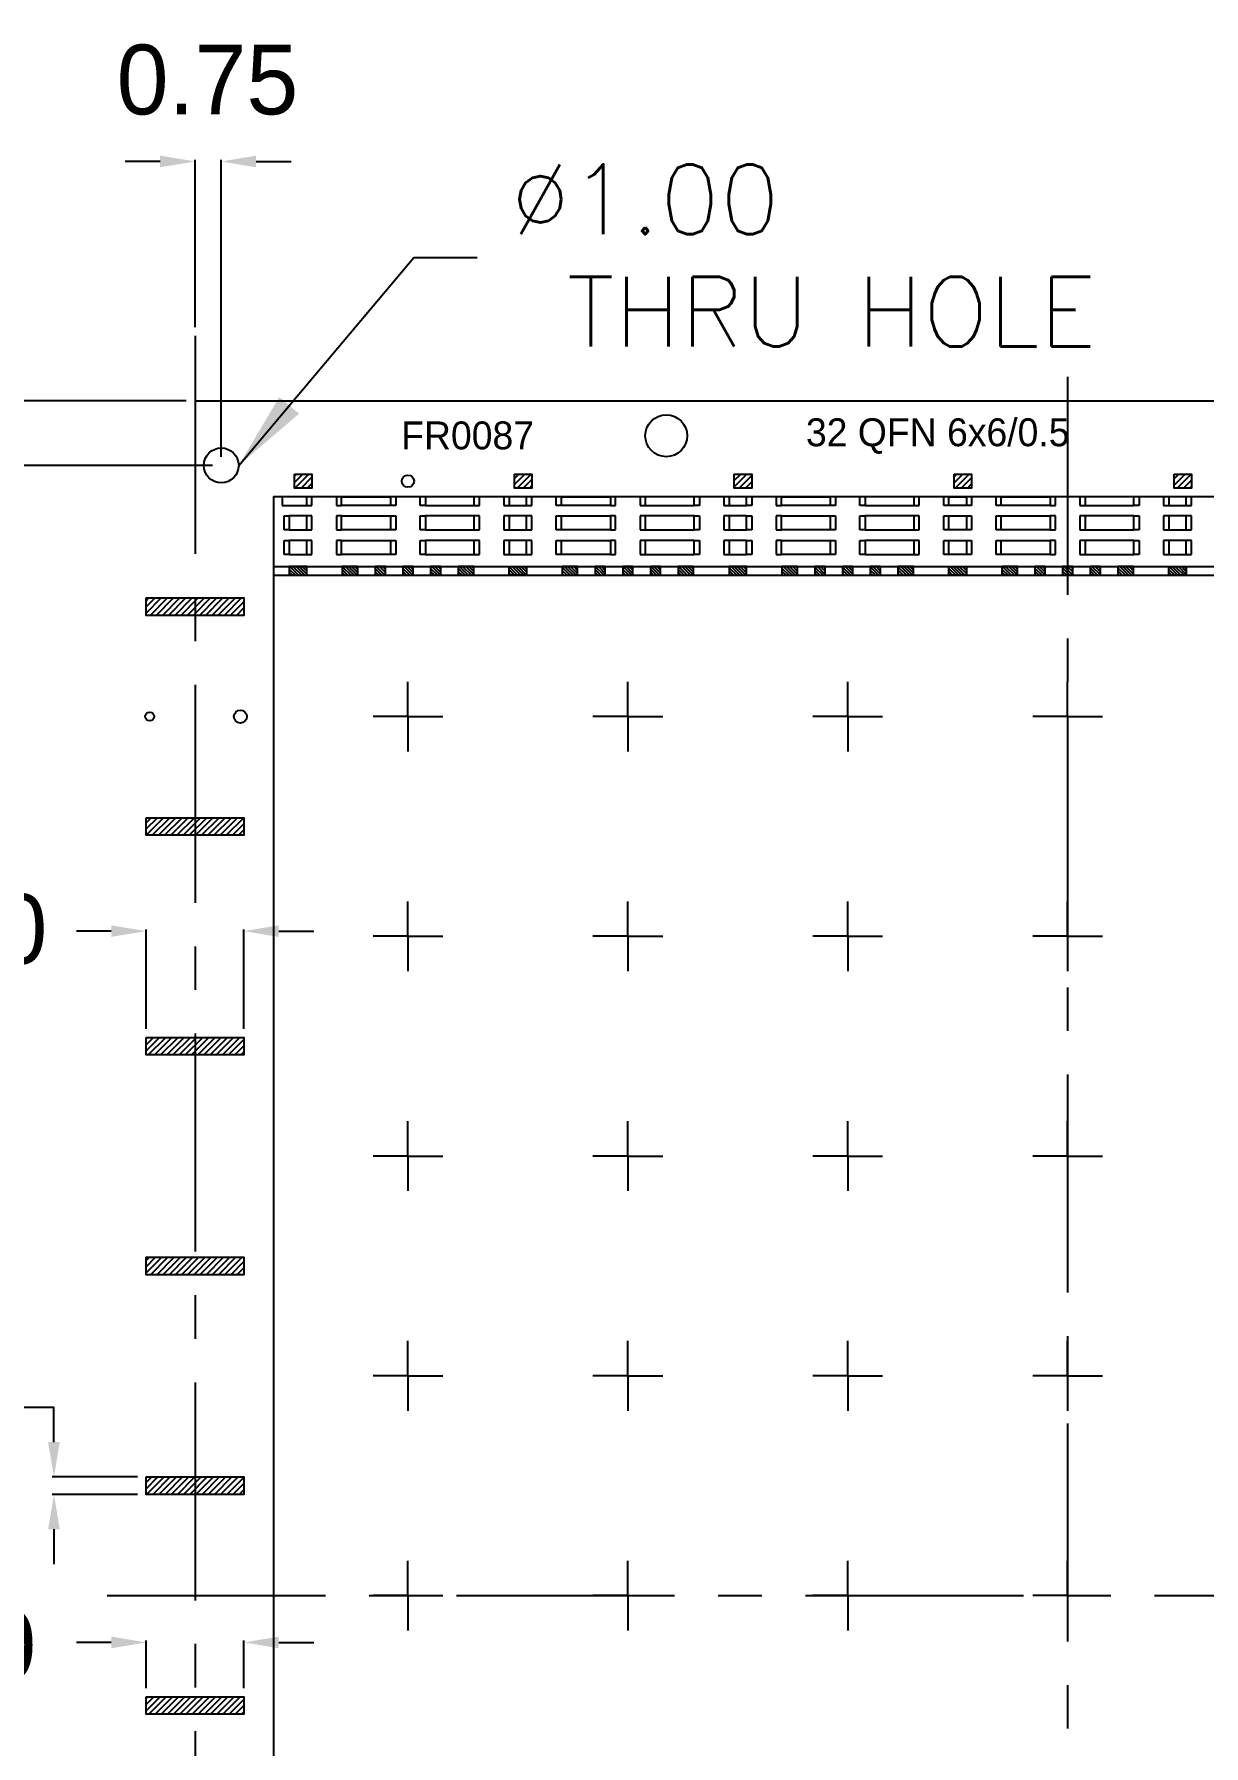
# Model space of a CAD drawing. Extents: x -347 to -72, y -334 to -144.
# Drawn here: x -266.92 to -233.41, y -292.8 to -243.73 of the extents above; entities that cross this region are included whole.
import ezdxf

# ---------------------------------------------------------------- set-up
doc = ezdxf.new("R2010")
doc.units = 0
doc.header["$LTSCALE"] = 5
doc.header["$MEASUREMENT"] = 0
doc.linetypes.add('CENTER', pattern=[2, 1.25, -0.25, 0.25, -0.25])
doc.layers.get('0').update_dxf_attribs({"linetype": 'CONTINUOUS'})
doc.layers.get('DEFPOINTS').update_dxf_attribs({"linetype": 'CONTINUOUS'})
for name, color, linetype in [('CENTER', 1, 'CENTER'), ('DIM', 3, 'CONTINUOUS'), ('Layer1', 4, 'CONTINUOUS'), ('SECTION', 6, 'CONTINUOUS')]:
    doc.layers.add(name, color=color, linetype=linetype)
doc.styles.add('ROMANS', font='romans.shx', dxfattribs={"height": 2})
doc.dimstyles.new('FRAME', dxfattribs={"dimscale": 25, "dimtxt": 0.08, "dimasz": 0.09, "dimexe": 0.04, "dimexo": 0.02, "dimgap": 0.04, "dimtad": 0, "dimdec": 3, "dimlfac": 0.2, "dimzin": 0, "dimdsep": 46, "dimtxsty": 'ROMANS', "dimcen": 0.04, "dimadec": 0, "dimazin": 0, "dimtfac": 1, "dimtdec": 4, "dimtofl": 0, "dimtmove": 2, "dimatfit": 3, "dimfxl": 1, "dimtolj": 1, "dimtzin": 0, "dimarcsym": 0})
doc.dimstyles.get("Standard").update_dxf_attribs({"dimtxt": 0.3, "dimasz": 0.2, "dimexe": 0.05, "dimexo": 0.15, "dimgap": 0.05, "dimtad": 0, "dimtoh": 1, "dimdec": 3, "dimdsep": 46, "dimtxsty": 'STANDARD', "dimcen": 0.5, "dimadec": 0, "dimazin": 0, "dimtfac": 1, "dimtdec": 3, "dimtofl": 0, "dimtmove": 0, "dimatfit": 3, "dimfxl": 1, "dimtolj": 1, "dimtzin": 0, "dimarcsym": 0})
pattern_1 = [(135, (-249.252235, 178.434824), (-0.044194174, -0.044194174), [])]

# ---------------------------------------------------------------- blocks, each defined once
blk = doc.blocks.new('*D44')
at = {"layer": 'DEFPOINTS', "color": 0, "linetype": 'Continuous', "transparency": 16777216}
for p in [(-67.602, 196.844), (-67.602, 191.842), (-66.852, 188.13)]:
    blk.add_point(p, dxfattribs=at)
at = {"layer": 'DIM', "color": 0, "linetype": 'Continuous', "lineweight": -2, "transparency": 16777216}
for p, q in [((-68.602, 196.844), (-69.602, 196.844)), ((-67.602, 192.092), (-67.602, 196.894)), ((-66.852, 188.38), (-66.852, 196.894)), ((-65.852, 196.844), (-64.852, 196.844))]:
    blk.add_line(p, q, dxfattribs=at)
at = {"layer": 'DIM', "color": 0, "linetype": 'Continuous', "transparency": 16777216}
for points in [[(-68.602, 197.01), (-68.602, 196.677), (-67.602, 196.844)], [(-65.852, 197.01), (-65.852, 196.677), (-66.852, 196.844)]]:
    blk.add_solid(points, dxfattribs=at)
at = {"layer": 'DIM', "color": 0, "linetype": 'Continuous', "transparency": 16777216, "insert": (-67.246, 199.179), "char_height": 2, "attachment_point": 5}
blk.add_mtext('\\A1;0.75', dxfattribs=at)
blk = doc.blocks.new('*D45')
at = {"layer": 'DEFPOINTS', "color": 0, "linetype": 'Continuous', "transparency": 16777216}
for p in [(-67.602, 189.98), (-72.682, 188.13), (-66.852, 188.13)]:
    blk.add_point(p, dxfattribs=at)
at = {"layer": 'DIM', "color": 0, "linetype": 'Continuous', "lineweight": -2, "transparency": 16777216}
for p, q in [((-73.682, 191.98), (-72.682, 191.98)), ((-72.682, 190.98), (-72.682, 191.98)), ((-67.852, 189.98), (-72.732, 189.98)), ((-67.102, 188.13), (-72.732, 188.13)), ((-72.682, 187.13), (-72.682, 186.13))]:
    blk.add_line(p, q, dxfattribs=at)
at = {"layer": 'DIM', "color": 0, "linetype": 'Continuous', "transparency": 16777216}
for points in [[(-72.848, 190.98), (-72.515, 190.98), (-72.682, 189.98)], [(-72.848, 187.13), (-72.515, 187.13), (-72.682, 188.13)]]:
    blk.add_solid(points, dxfattribs=at)
at = {"layer": 'DIM', "color": 0, "linetype": 'Continuous', "transparency": 16777216, "insert": (-77.348, 191.98), "char_height": 2, "attachment_point": 5}
blk.add_mtext('\\A1;1.85', dxfattribs=at)
blk = doc.blocks.new('*D46')
at = {"layer": 'DEFPOINTS', "color": 0, "linetype": 'Continuous', "transparency": 16777216}
for p in [(-66.202, 174.779), (-69.003, 171.73), (-66.202, 171.73)]:
    blk.add_point(p, dxfattribs=at)
at = {"layer": 'DIM', "color": 0, "linetype": 'Continuous', "lineweight": -2, "transparency": 16777216}
for p, q in [((-70.003, 174.779), (-71.003, 174.779)), ((-69.003, 171.98), (-69.003, 174.829)), ((-66.202, 171.98), (-66.202, 174.829)), ((-65.202, 174.779), (-64.202, 174.779))]:
    blk.add_line(p, q, dxfattribs=at)
at = {"layer": 'DIM', "color": 0, "linetype": 'Continuous', "transparency": 16777216}
for points in [[(-70.003, 174.945), (-70.003, 174.612), (-69.003, 174.779)], [(-65.202, 174.945), (-65.202, 174.612), (-66.202, 174.779)]]:
    blk.add_solid(points, dxfattribs=at)
at = {"layer": 'DIM', "color": 0, "linetype": 'Continuous', "transparency": 16777216, "insert": (-74.437, 174.829), "char_height": 2, "attachment_point": 5}
blk.add_mtext('\\A1;2.80', dxfattribs=at)
blk = doc.blocks.new('*D47')
at = {"layer": 'DEFPOINTS', "color": 0, "linetype": 'Continuous', "transparency": 16777216}
for p in [(-69.003, 159.13), (-71.644, 158.63), (-69.003, 158.63)]:
    blk.add_point(p, dxfattribs=at)
at = {"layer": 'DIM', "color": 0, "linetype": 'Continuous', "lineweight": -2, "transparency": 16777216}
for p, q in [((-72.644, 161.13), (-71.644, 161.13)), ((-71.644, 160.13), (-71.644, 161.13)), ((-69.253, 159.13), (-71.694, 159.13)), ((-69.253, 158.63), (-71.694, 158.63)), ((-71.644, 157.63), (-71.644, 156.63))]:
    blk.add_line(p, q, dxfattribs=at)
at = {"layer": 'DIM', "color": 0, "linetype": 'Continuous', "transparency": 16777216}
for points in [[(-71.811, 160.13), (-71.478, 160.13), (-71.644, 159.13)], [(-71.811, 157.63), (-71.478, 157.63), (-71.644, 158.63)]]:
    blk.add_solid(points, dxfattribs=at)
at = {"layer": 'DIM', "color": 0, "linetype": 'Continuous', "transparency": 16777216, "insert": (-76.311, 161.13), "char_height": 2, "attachment_point": 5}
blk.add_mtext('\\A1;0.50', dxfattribs=at)
blk = doc.blocks.new('*D48')
at = {"layer": 'DEFPOINTS', "color": 0, "linetype": 'Continuous', "transparency": 16777216}
for p in [(-66.202, 154.388), (-69.003, 152.83), (-66.202, 152.83)]:
    blk.add_point(p, dxfattribs=at)
at = {"layer": 'DIM', "color": 0, "linetype": 'Continuous', "lineweight": -2, "transparency": 16777216}
for p, q in [((-70.003, 154.388), (-71.003, 154.388)), ((-69.003, 153.08), (-69.003, 154.438)), ((-66.202, 153.08), (-66.202, 154.438)), ((-65.202, 154.388), (-64.202, 154.388))]:
    blk.add_line(p, q, dxfattribs=at)
at = {"layer": 'DIM', "color": 0, "linetype": 'Continuous', "transparency": 16777216}
for points in [[(-70.003, 154.555), (-70.003, 154.221), (-69.003, 154.388)], [(-65.202, 154.555), (-65.202, 154.221), (-66.202, 154.388)]]:
    blk.add_solid(points, dxfattribs=at)
at = {"layer": 'DIM', "color": 0, "linetype": 'Continuous', "transparency": 16777216, "insert": (-74.757, 154.306), "char_height": 2, "attachment_point": 5}
blk.add_mtext('\\A1;2.80', dxfattribs=at)

msp = doc.modelspace()

# ---------------------------------------------------------------- hatches: boundary and pattern name
at = {"layer": 'Layer1'}
h = msp.add_hatch(dxfattribs=at)
h.set_pattern_fill('ANSI31', color=256, angle=180, style=0)
h.set_pattern_definition([(225, (61.27681, -88.22218), (0.088388348, -0.088388348), [])])
h.paths.add_polyline_path([(-258.9639, -256.3458), (-259.4639, -256.3458), (-259.4639, -256.7458), (-258.9639, -256.7458)])
h.paths.add_polyline_path([(-252.6639, -256.3458), (-253.1639, -256.3458), (-253.1639, -256.7458), (-252.6639, -256.7458)])
h.paths.add_polyline_path([(-246.3639, -256.3458), (-246.8639, -256.3458), (-246.8639, -256.7458), (-246.3639, -256.7458)])
h.paths.add_polyline_path([(-240.0639, -256.3458), (-240.5639, -256.3458), (-240.5639, -256.7458), (-240.0639, -256.7458)])
h.paths.add_polyline_path([(-233.7639, -256.3458), (-234.2639, -256.3458), (-234.2639, -256.7458), (-233.7639, -256.7458)])
h.paths.add_polyline_path([(-227.4639, -256.3458), (-227.9639, -256.3458), (-227.9639, -256.7458), (-227.4639, -256.7458)])
h.paths.add_polyline_path([(-221.1639, -256.3458), (-221.6639, -256.3458), (-221.6639, -256.7458), (-221.1639, -256.7458)])
h.paths.add_polyline_path([(-214.8639, -256.3458), (-215.3639, -256.3458), (-215.3639, -256.7458), (-214.8639, -256.7458)])
h = msp.add_hatch(dxfattribs=at)
h.set_pattern_fill('ANSI31', color=256, angle=180, style=0)
h.set_pattern_definition([(225, (11.27681, -88.22218), (0.088388348, -0.088388348), [])])
h.paths.add_polyline_path([(-260.9139, -317.0958), (-260.9139, -316.5958), (-263.7152, -316.5958), (-263.7152, -317.0958)])
h.paths.add_polyline_path([(-260.9139, -310.7958), (-260.9139, -310.2958), (-263.7152, -310.2958), (-263.7152, -310.7958)])
h.paths.add_polyline_path([(-263.7152, -303.9958), (-263.7152, -304.4958), (-260.9139, -304.4958), (-260.9139, -303.9958)])
h.paths.add_polyline_path([(-260.9139, -298.1958), (-260.9139, -297.6958), (-263.7152, -297.6958), (-263.7152, -298.1958)])
h.paths.add_polyline_path([(-260.9139, -291.8958), (-260.9139, -291.3958), (-263.7152, -291.3958), (-263.7152, -291.8958)])
h.paths.add_polyline_path([(-260.9139, -285.5958), (-260.9139, -285.0958), (-263.7152, -285.0958), (-263.7152, -285.5958)])
h.paths.add_polyline_path([(-260.9139, -279.2958), (-260.9139, -278.7958), (-263.7152, -278.7958), (-263.7152, -279.2958)])
h.paths.add_polyline_path([(-260.9139, -272.9958), (-260.9139, -272.4958), (-263.7152, -272.4958), (-263.7152, -272.9958)])
h.paths.add_polyline_path([(-260.9139, -266.6958), (-260.9139, -266.1958), (-263.7152, -266.1958), (-263.7152, -266.6958)])
h.paths.add_polyline_path([(-263.7152, -259.8958), (-263.7152, -260.3958), (-260.9139, -260.3958), (-260.9139, -259.8958)])
at = {"layer": 'SECTION'}
h = msp.add_hatch(dxfattribs=at)
h.set_pattern_fill('ANSI31', color=256, scale=0.5, angle=90, style=0)
h.set_pattern_definition(pattern_1)
h.paths.add_polyline_path([(-259.6139, -258.9958), (-259.6139, -259.2458), (-259.1139, -259.2458), (-259.1139, -258.9958)])
h.paths.add_polyline_path([(-258.0979, -258.9958), (-258.0979, -259.2458), (-257.6519, -259.2458), (-257.6519, -258.9958)])
h.paths.add_polyline_path([(-257.1519, -258.9958), (-257.1519, -259.2458), (-256.8599, -259.2458), (-256.8599, -258.9958)])
h.paths.add_polyline_path([(-256.3599, -259.2458), (-256.0679, -259.2458), (-256.0679, -258.9958), (-256.3599, -258.9958)])
h.paths.add_polyline_path([(-255.5679, -258.9958), (-255.5679, -259.2458), (-255.2759, -259.2458), (-255.2759, -258.9958)])
h.paths.add_polyline_path([(-254.3299, -259.2458), (-254.3299, -258.9958), (-254.7759, -258.9958), (-254.7759, -259.2458)])
h.paths.add_polyline_path([(-253.3139, -258.9958), (-253.3139, -259.2458), (-252.8139, -259.2458), (-252.8139, -258.9958)])
h.paths.add_polyline_path([(-251.7979, -258.9958), (-251.7979, -259.2458), (-251.3519, -259.2458), (-251.3519, -258.9958)])
h.paths.add_polyline_path([(-250.5599, -259.2458), (-250.5599, -258.9958), (-250.8519, -258.9958), (-250.8519, -259.2458)])
h.paths.add_polyline_path([(-249.7679, -259.2458), (-249.7679, -258.9958), (-250.0599, -258.9958), (-250.0599, -259.2458)])
h.paths.add_polyline_path([(-248.9759, -259.2458), (-248.9759, -258.9958), (-249.2679, -258.9958), (-249.2679, -259.2458)])
h.paths.add_polyline_path([(-248.0299, -259.2458), (-248.0299, -258.9958), (-248.4759, -258.9958), (-248.4759, -259.2458)])
h.paths.add_polyline_path([(-247.0139, -258.9958), (-247.0139, -259.2458), (-246.5139, -259.2458), (-246.5139, -258.9958)])
h = msp.add_hatch(dxfattribs=at)
h.set_pattern_fill('ANSI31', color=256, scale=0.5, angle=90, style=0)
h.set_pattern_definition(pattern_1)
h.paths.add_polyline_path([(-245.0519, -259.2458), (-245.4979, -259.2458), (-245.4979, -258.9958), (-245.0519, -258.9958)])
h.paths.add_polyline_path([(-244.2599, -259.2458), (-244.5519, -259.2458), (-244.5519, -258.9958), (-244.2599, -258.9958)])
h.paths.add_polyline_path([(-243.4679, -259.2458), (-243.7599, -259.2458), (-243.7599, -258.9958), (-243.4679, -258.9958)])
h.paths.add_polyline_path([(-242.6759, -259.2458), (-242.9679, -259.2458), (-242.9679, -258.9958), (-242.6759, -258.9958)])
h.paths.add_polyline_path([(-241.7299, -259.2458), (-242.1759, -259.2458), (-242.1759, -258.9958), (-241.7299, -258.9958)])
h.paths.add_polyline_path([(-238.7519, -259.2458), (-239.1979, -259.2458), (-239.1979, -258.9958), (-238.7519, -258.9958)])
h.paths.add_polyline_path([(-237.9599, -259.2458), (-238.2519, -259.2458), (-238.2519, -258.9958), (-237.9599, -258.9958)])
h.paths.add_polyline_path([(-237.3139, -259.2458), (-237.4599, -259.2458), (-237.4599, -258.9958), (-237.3139, -258.9958)])
h.paths.add_polyline_path([(-237.1679, -259.2458), (-237.3139, -259.2458), (-237.3139, -258.9958), (-237.1679, -258.9958)])
h.paths.add_polyline_path([(-236.3759, -259.2458), (-236.6679, -259.2458), (-236.6679, -258.9958), (-236.3759, -258.9958)])
h.paths.add_polyline_path([(-235.4299, -259.2458), (-235.8759, -259.2458), (-235.8759, -258.9958), (-235.4299, -258.9958)])
h.paths.add_polyline_path([(-232.4519, -259.2458), (-232.8979, -259.2458), (-232.8979, -258.9958), (-232.4519, -258.9958)])
h.paths.add_polyline_path([(-231.6599, -259.2458), (-231.9519, -259.2458), (-231.9519, -258.9958), (-231.6599, -258.9958)])
h.paths.add_polyline_path([(-230.8679, -259.2458), (-231.1599, -259.2458), (-231.1599, -258.9958), (-230.8679, -258.9958)])
h.paths.add_polyline_path([(-230.0759, -259.2458), (-230.3679, -259.2458), (-230.3679, -258.9958), (-230.0759, -258.9958)])
h.paths.add_polyline_path([(-229.1299, -259.2458), (-229.5759, -259.2458), (-229.5759, -258.9958), (-229.1299, -258.9958)])
h = msp.add_hatch(dxfattribs=at)
h.set_pattern_fill('ANSI31', color=256, scale=0.5, angle=90, style=0)
h.set_pattern_definition(pattern_1)
h.paths.add_polyline_path([(-240.7139, -258.9958), (-240.7139, -259.2458), (-240.2139, -259.2458), (-240.2139, -258.9958)])
h.paths.add_polyline_path([(-234.4139, -258.9958), (-234.4139, -259.2458), (-233.9139, -259.2458), (-233.9139, -258.9958)])

# ---------------------------------------------------------------- linework, layer by layer
for p, q in [((-262.3139, -254.2458), (-213.7127, -254.2458)), ((-260.0639, -258.9958), (-214.5639, -258.9958)), ((-260.0639, -259.2458), (-214.5639, -259.2458))]:
    msp.add_line(p, q)
for points in [[(-214.5639, -256.9958), (-260.0639, -256.9958), (-260.0639, -319.9958), (-214.5639, -319.9958)], [(-259.8139, -257.2458), (-259.1139, -257.2458), (-259.1139, -256.9958), (-259.8139, -256.9958)], [(-256.7139, -257.2458), (-258.1139, -257.2458), (-258.1139, -256.9958), (-256.7139, -256.9958)], [(-255.7139, -256.9958), (-255.7139, -257.2458), (-254.3139, -257.2458), (-254.3139, -256.9958)], [(-252.8139, -257.2458), (-252.8139, -256.9958), (-253.3139, -256.9958), (-253.3139, -257.2458)], [(-250.4139, -256.9958), (-250.4139, -257.2458), (-251.8139, -257.2458), (-251.8139, -256.9958)], [(-249.4139, -257.2458), (-248.0139, -257.2458), (-248.0139, -256.9958), (-249.4139, -256.9958)], [(-246.5139, -257.2458), (-246.5139, -256.9958), (-247.0139, -256.9958), (-247.0139, -257.2458)], [(-244.1139, -257.2458), (-245.5139, -257.2458), (-245.5139, -256.9958), (-244.1139, -256.9958)], [(-243.1139, -256.9958), (-243.1139, -257.2458), (-241.7139, -257.2458), (-241.7139, -256.9958)], [(-240.7139, -257.2458), (-240.7139, -256.9958), (-240.2139, -256.9958), (-240.2139, -257.2458)], [(-237.8139, -256.9958), (-237.8139, -257.2458), (-239.2139, -257.2458), (-239.2139, -256.9958)], [(-236.8139, -257.2458), (-235.4139, -257.2458), (-235.4139, -256.9958), (-236.8139, -256.9958)], [(-233.9139, -257.2458), (-233.9139, -256.9958), (-234.4139, -256.9958), (-234.4139, -257.2458)], [(-259.1139, -257.9458), (-259.1139, -257.5458), (-259.6139, -257.5458), (-259.6139, -257.9458)], [(-256.7139, -257.9458), (-258.1139, -257.9458), (-258.1139, -257.5458), (-256.7139, -257.5458)], [(-255.7139, -257.5458), (-255.7139, -257.9458), (-254.3139, -257.9458), (-254.3139, -257.5458)], [(-252.8139, -257.9458), (-252.8139, -257.5458), (-253.3139, -257.5458), (-253.3139, -257.9458)], [(-250.4139, -257.5458), (-250.4139, -257.9458), (-251.8139, -257.9458), (-251.8139, -257.5458)], [(-249.4139, -257.9458), (-248.0139, -257.9458), (-248.0139, -257.5458), (-249.4139, -257.5458)], [(-246.5139, -257.9458), (-246.5139, -257.5458), (-247.0139, -257.5458), (-247.0139, -257.9458)], [(-244.1139, -257.9458), (-245.5139, -257.9458), (-245.5139, -257.5458), (-244.1139, -257.5458)], [(-243.1139, -257.5458), (-243.1139, -257.9458), (-241.7139, -257.9458), (-241.7139, -257.5458)], [(-240.7139, -257.9458), (-240.7139, -257.5458), (-240.2139, -257.5458), (-240.2139, -257.9458)], [(-237.8139, -257.5458), (-237.8139, -257.9458), (-239.2139, -257.9458), (-239.2139, -257.5458)], [(-236.8139, -257.9458), (-235.4139, -257.9458), (-235.4139, -257.5458), (-236.8139, -257.5458)], [(-233.9139, -257.9458), (-233.9139, -257.5458), (-234.4139, -257.5458), (-234.4139, -257.9458)], [(-259.1139, -258.6458), (-259.1139, -258.2458), (-259.6139, -258.2458), (-259.6139, -258.6458)], [(-256.7139, -258.6458), (-258.1139, -258.6458), (-258.1139, -258.2458), (-256.7139, -258.2458)], [(-255.7139, -258.2458), (-255.7139, -258.6458), (-254.3139, -258.6458), (-254.3139, -258.2458)], [(-252.8139, -258.6458), (-252.8139, -258.2458), (-253.3139, -258.2458), (-253.3139, -258.6458)], [(-250.4139, -258.2458), (-250.4139, -258.6458), (-251.8139, -258.6458), (-251.8139, -258.2458)], [(-249.4139, -258.6458), (-248.0139, -258.6458), (-248.0139, -258.2458), (-249.4139, -258.2458)], [(-246.5139, -258.6458), (-246.5139, -258.2458), (-247.0139, -258.2458), (-247.0139, -258.6458)], [(-244.1139, -258.6458), (-245.5139, -258.6458), (-245.5139, -258.2458), (-244.1139, -258.2458)], [(-243.1139, -258.2458), (-243.1139, -258.6458), (-241.7139, -258.6458), (-241.7139, -258.2458)], [(-240.7139, -258.6458), (-240.7139, -258.2458), (-240.2139, -258.2458), (-240.2139, -258.6458)], [(-237.8139, -258.2458), (-237.8139, -258.6458), (-239.2139, -258.6458), (-239.2139, -258.2458)], [(-236.8139, -258.6458), (-235.4139, -258.6458), (-235.4139, -258.2458), (-236.8139, -258.2458)], [(-233.9139, -258.6458), (-233.9139, -258.2458), (-234.4139, -258.2458), (-234.4139, -258.6458)]]:
    msp.add_lwpolyline(points, close=True)
for centre, radius in [((-248.8139, -255.2458), 0.6), ((-261.5639, -256.0958), 0.5), ((-256.2139, -256.5458), 0.175), ((-263.6139, -263.2958), 0.125), ((-261.0139, -263.2958), 0.185)]:
    msp.add_circle(centre, radius)
at = {"layer": 'CENTER'}
for p, q in [((-262.3139, -252.3831), (-262.3139, -326.6465)), ((-237.3139, -253.5591), (-237.3139, -327.048)), ((-256.2139, -263.2958), (-256.2139, -262.2958)), ((-249.9139, -263.2958), (-249.9139, -262.2958)), ((-243.6139, -263.2958), (-243.6139, -262.2958)), ((-237.3139, -263.2958), (-237.3139, -262.2958)), ((-256.2139, -263.2958), (-257.2139, -263.2958)), ((-256.2139, -263.2958), (-256.2139, -264.2958)), ((-256.2139, -263.2958), (-255.2139, -263.2958)), ((-249.9139, -263.2958), (-250.9139, -263.2958)), ((-249.9139, -263.2958), (-249.9139, -264.2958)), ((-249.9139, -263.2958), (-248.9139, -263.2958)), ((-243.6139, -263.2958), (-244.6139, -263.2958)), ((-243.6139, -263.2958), (-243.6139, -264.2958)), ((-243.6139, -263.2958), (-242.6139, -263.2958)), ((-237.3139, -263.2958), (-238.3139, -263.2958)), ((-237.3139, -263.2958), (-236.3139, -263.2958)), ((-237.3139, -263.2958), (-237.3139, -264.2958)), ((-256.2139, -269.5958), (-256.2139, -268.5958)), ((-249.9139, -269.5958), (-249.9139, -268.5958)), ((-243.6139, -269.5958), (-243.6139, -268.5958)), ((-237.3139, -269.5958), (-237.3139, -268.5958)), ((-256.2139, -269.5958), (-257.2139, -269.5958)), ((-256.2139, -269.5958), (-255.2139, -269.5958)), ((-256.2139, -269.5958), (-256.2139, -270.5958)), ((-249.9139, -269.5958), (-250.9139, -269.5958)), ((-249.9139, -269.5958), (-249.9139, -270.5958)), ((-249.9139, -269.5958), (-248.9139, -269.5958)), ((-243.6139, -269.5958), (-244.6139, -269.5958)), ((-243.6139, -269.5958), (-243.6139, -270.5958)), ((-243.6139, -269.5958), (-242.6139, -269.5958)), ((-237.3139, -269.5958), (-238.3139, -269.5958)), ((-237.3139, -269.5958), (-237.3139, -270.5958)), ((-237.3139, -269.5958), (-236.3139, -269.5958)), ((-256.2139, -275.8958), (-256.2139, -274.8958)), ((-249.9139, -275.8958), (-249.9139, -274.8958)), ((-243.6139, -275.8958), (-243.6139, -274.8958)), ((-237.3139, -275.8958), (-237.3139, -274.8958)), ((-256.2139, -275.8958), (-257.2139, -275.8958)), ((-256.2139, -275.8958), (-255.2139, -275.8958)), ((-256.2139, -275.8958), (-256.2139, -276.8958)), ((-249.9139, -275.8958), (-250.9139, -275.8958)), ((-249.9139, -275.8958), (-248.9139, -275.8958)), ((-249.9139, -275.8958), (-249.9139, -276.8958)), ((-243.6139, -275.8958), (-244.6139, -275.8958)), ((-243.6139, -275.8958), (-242.6139, -275.8958)), ((-243.6139, -275.8958), (-243.6139, -276.8958)), ((-237.3139, -275.8958), (-238.3139, -275.8958)), ((-237.3139, -275.8958), (-236.3139, -275.8958)), ((-237.3139, -275.8958), (-237.3139, -276.8958)), ((-256.2139, -282.1958), (-256.2139, -281.1958)), ((-249.9139, -282.1958), (-249.9139, -281.1958)), ((-243.6139, -282.1958), (-243.6139, -281.1958)), ((-237.3139, -282.1958), (-237.3139, -281.1958)), ((-256.2139, -282.1958), (-257.2139, -282.1958)), ((-256.2139, -282.1958), (-256.2139, -283.1958)), ((-256.2139, -282.1958), (-255.2139, -282.1958)), ((-249.9139, -282.1958), (-250.9139, -282.1958)), ((-249.9139, -282.1958), (-249.9139, -283.1958)), ((-249.9139, -282.1958), (-248.9139, -282.1958)), ((-243.6139, -282.1958), (-244.6139, -282.1958)), ((-243.6139, -282.1958), (-243.6139, -283.1958)), ((-243.6139, -282.1958), (-242.6139, -282.1958)), ((-237.3139, -282.1958), (-238.3139, -282.1958)), ((-237.3139, -282.1958), (-237.3139, -283.1958)), ((-237.3139, -282.1958), (-236.3139, -282.1958)), ((-256.2139, -288.4958), (-256.2139, -287.4958)), ((-249.9139, -288.4958), (-249.9139, -287.4958)), ((-243.6139, -288.4958), (-243.6139, -287.4958)), ((-237.3139, -288.4958), (-237.3139, -287.4958)), ((-264.8273, -288.4958), (-211.4164, -288.4958)), ((-256.2139, -288.4958), (-257.2139, -288.4958)), ((-256.2139, -288.4958), (-256.2139, -289.4958)), ((-256.2139, -288.4958), (-255.2139, -288.4958)), ((-249.9139, -288.4958), (-250.9139, -288.4958)), ((-249.9139, -288.4958), (-249.9139, -289.4958)), ((-249.9139, -288.4958), (-248.9139, -288.4958)), ((-243.6139, -288.4958), (-244.6139, -288.4958)), ((-243.6139, -288.4958), (-243.6139, -289.4958)), ((-243.6139, -288.4958), (-242.6139, -288.4958)), ((-237.3139, -288.4958), (-238.3139, -288.4958)), ((-237.3139, -288.4958), (-237.3139, -289.4958)), ((-237.3139, -288.4958), (-236.3139, -288.4958))]:
    msp.add_line(p, q, dxfattribs=at)
at = {"layer": 'Layer1'}
for p, q in [((-258.9639, -257.2458), (-258.9639, -256.9958)), ((-258.2639, -256.9958), (-258.2639, -257.2458)), ((-256.5639, -256.9958), (-256.5639, -257.2458)), ((-255.8639, -257.2458), (-255.8639, -256.9958)), ((-254.1639, -257.2458), (-254.1639, -256.9958)), ((-253.4639, -256.9958), (-253.4639, -257.2458)), ((-252.6639, -257.2458), (-252.6639, -256.9958)), ((-251.9639, -257.2458), (-251.9639, -256.9958)), ((-250.2639, -257.2458), (-250.2639, -256.9958)), ((-249.5639, -256.9958), (-249.5639, -257.2458)), ((-247.8639, -256.9958), (-247.8639, -257.2458)), ((-247.1639, -256.9958), (-247.1639, -257.2458)), ((-246.3639, -256.9958), (-246.3639, -257.2458)), ((-245.6639, -256.9958), (-245.6639, -257.2458)), ((-243.9639, -256.9958), (-243.9639, -257.2458)), ((-243.2639, -257.2458), (-243.2639, -256.9958)), ((-241.5639, -257.2458), (-241.5639, -256.9958)), ((-240.8639, -257.2458), (-240.8639, -256.9958)), ((-240.0639, -256.9958), (-240.0639, -257.2458)), ((-239.3639, -257.2458), (-239.3639, -256.9958)), ((-237.6639, -257.2458), (-237.6639, -256.9958)), ((-236.9639, -256.9958), (-236.9639, -257.2458)), ((-235.2639, -256.9958), (-235.2639, -257.2458)), ((-234.5639, -256.9958), (-234.5639, -257.2458)), ((-233.7639, -257.2458), (-233.7639, -256.9958)), ((-259.7639, -257.9458), (-259.7639, -257.5458)), ((-259.7639, -257.5458), (-259.6139, -257.5458)), ((-259.1139, -257.2458), (-258.9639, -257.2458)), ((-258.9639, -257.5458), (-259.1139, -257.5458)), ((-258.9639, -257.9458), (-258.9639, -257.5458)), ((-258.2639, -257.2458), (-258.1139, -257.2458)), ((-258.1139, -257.5458), (-258.2639, -257.5458)), ((-258.2639, -257.5458), (-258.2639, -257.9458)), ((-256.5639, -257.2458), (-256.7139, -257.2458)), ((-256.7139, -257.5458), (-256.5639, -257.5458)), ((-256.5639, -257.5458), (-256.5639, -257.9458)), ((-255.7139, -257.2458), (-255.8639, -257.2458)), ((-255.8639, -257.9458), (-255.8639, -257.5458)), ((-255.8639, -257.5458), (-255.7139, -257.5458)), ((-254.3139, -257.2458), (-254.1639, -257.2458)), ((-254.1639, -257.5458), (-254.3139, -257.5458)), ((-254.1639, -257.9458), (-254.1639, -257.5458)), ((-253.4639, -257.2458), (-253.3139, -257.2458)), ((-253.3139, -257.5458), (-253.4639, -257.5458)), ((-253.4639, -257.5458), (-253.4639, -257.9458)), ((-252.8139, -257.2458), (-252.6639, -257.2458)), ((-252.6639, -257.5458), (-252.8139, -257.5458)), ((-252.6639, -257.9458), (-252.6639, -257.5458)), ((-251.8139, -257.2458), (-251.9639, -257.2458)), ((-251.9639, -257.9458), (-251.9639, -257.5458)), ((-251.9639, -257.5458), (-251.8139, -257.5458)), ((-250.4139, -257.2458), (-250.2639, -257.2458)), ((-250.2639, -257.5458), (-250.4139, -257.5458)), ((-250.2639, -257.9458), (-250.2639, -257.5458)), ((-249.5639, -257.2458), (-249.4139, -257.2458)), ((-249.4139, -257.5458), (-249.5639, -257.5458)), ((-249.5639, -257.5458), (-249.5639, -257.9458)), ((-247.8639, -257.2458), (-248.0139, -257.2458)), ((-248.0139, -257.5458), (-247.8639, -257.5458)), ((-247.8639, -257.5458), (-247.8639, -257.9458)), ((-247.1639, -257.2458), (-247.0139, -257.2458)), ((-247.0139, -257.5458), (-247.1639, -257.5458)), ((-247.1639, -257.5458), (-247.1639, -257.9458)), ((-246.3639, -257.2458), (-246.5139, -257.2458)), ((-246.5139, -257.5458), (-246.3639, -257.5458)), ((-246.3639, -257.5458), (-246.3639, -257.9458)), ((-245.6639, -257.2458), (-245.5139, -257.2458)), ((-245.5139, -257.5458), (-245.6639, -257.5458)), ((-245.6639, -257.5458), (-245.6639, -257.9458)), ((-243.9639, -257.2458), (-244.1139, -257.2458)), ((-244.1139, -257.5458), (-243.9639, -257.5458)), ((-243.9639, -257.5458), (-243.9639, -257.9458)), ((-243.1139, -257.2458), (-243.2639, -257.2458)), ((-243.2639, -257.9458), (-243.2639, -257.5458)), ((-243.2639, -257.5458), (-243.1139, -257.5458)), ((-241.7139, -257.2458), (-241.5639, -257.2458)), ((-241.5639, -257.5458), (-241.7139, -257.5458)), ((-241.5639, -257.9458), (-241.5639, -257.5458)), ((-240.7139, -257.2458), (-240.8639, -257.2458)), ((-240.8639, -257.9458), (-240.8639, -257.5458)), ((-240.8639, -257.5458), (-240.7139, -257.5458)), ((-240.0639, -257.2458), (-240.2139, -257.2458)), ((-240.2139, -257.5458), (-240.0639, -257.5458)), ((-240.0639, -257.5458), (-240.0639, -257.9458)), ((-239.2139, -257.2458), (-239.3639, -257.2458)), ((-239.3639, -257.9458), (-239.3639, -257.5458)), ((-239.3639, -257.5458), (-239.2139, -257.5458)), ((-237.8139, -257.2458), (-237.6639, -257.2458)), ((-237.6639, -257.5458), (-237.8139, -257.5458)), ((-237.6639, -257.9458), (-237.6639, -257.5458)), ((-236.9639, -257.2458), (-236.8139, -257.2458)), ((-236.8139, -257.5458), (-236.9639, -257.5458)), ((-236.9639, -257.5458), (-236.9639, -257.9458)), ((-235.2639, -257.2458), (-235.4139, -257.2458)), ((-235.4139, -257.5458), (-235.2639, -257.5458)), ((-235.2639, -257.5458), (-235.2639, -257.9458)), ((-234.5639, -257.2458), (-234.4139, -257.2458)), ((-234.4139, -257.5458), (-234.5639, -257.5458)), ((-234.5639, -257.5458), (-234.5639, -257.9458)), ((-233.9139, -257.2458), (-233.7639, -257.2458)), ((-233.7639, -257.5458), (-233.9139, -257.5458)), ((-233.7639, -257.9458), (-233.7639, -257.5458)), ((-259.6139, -257.9458), (-259.7639, -257.9458)), ((-259.1139, -257.9458), (-258.9639, -257.9458)), ((-258.2639, -257.9458), (-258.1139, -257.9458)), ((-256.5639, -257.9458), (-256.7139, -257.9458)), ((-255.7139, -257.9458), (-255.8639, -257.9458)), ((-254.3139, -257.9458), (-254.1639, -257.9458)), ((-253.4639, -257.9458), (-253.3139, -257.9458)), ((-252.8139, -257.9458), (-252.6639, -257.9458)), ((-251.8139, -257.9458), (-251.9639, -257.9458)), ((-250.4139, -257.9458), (-250.2639, -257.9458)), ((-249.5639, -257.9458), (-249.4139, -257.9458)), ((-247.8639, -257.9458), (-248.0139, -257.9458)), ((-247.1639, -257.9458), (-247.0139, -257.9458)), ((-246.3639, -257.9458), (-246.5139, -257.9458)), ((-245.6639, -257.9458), (-245.5139, -257.9458)), ((-243.9639, -257.9458), (-244.1139, -257.9458)), ((-243.1139, -257.9458), (-243.2639, -257.9458)), ((-241.7139, -257.9458), (-241.5639, -257.9458)), ((-240.7139, -257.9458), (-240.8639, -257.9458)), ((-240.0639, -257.9458), (-240.2139, -257.9458)), ((-239.2139, -257.9458), (-239.3639, -257.9458)), ((-237.8139, -257.9458), (-237.6639, -257.9458)), ((-236.9639, -257.9458), (-236.8139, -257.9458)), ((-235.2639, -257.9458), (-235.4139, -257.9458)), ((-234.5639, -257.9458), (-234.4139, -257.9458)), ((-233.9139, -257.9458), (-233.7639, -257.9458)), ((-259.7639, -258.6458), (-259.7639, -258.2458)), ((-259.7639, -258.2458), (-259.6139, -258.2458)), ((-258.9639, -258.2458), (-259.1139, -258.2458)), ((-258.9639, -258.6458), (-258.9639, -258.2458)), ((-258.1139, -258.2458), (-258.2639, -258.2458)), ((-258.2639, -258.2458), (-258.2639, -258.6458)), ((-256.7139, -258.2458), (-256.5639, -258.2458)), ((-256.5639, -258.2458), (-256.5639, -258.6458)), ((-255.8639, -258.6458), (-255.8639, -258.2458)), ((-255.8639, -258.2458), (-255.7139, -258.2458)), ((-254.1639, -258.2458), (-254.3139, -258.2458)), ((-254.1639, -258.6458), (-254.1639, -258.2458)), ((-253.3139, -258.2458), (-253.4639, -258.2458)), ((-253.4639, -258.2458), (-253.4639, -258.6458)), ((-252.6639, -258.2458), (-252.8139, -258.2458)), ((-252.6639, -258.6458), (-252.6639, -258.2458)), ((-251.9639, -258.6458), (-251.9639, -258.2458)), ((-251.9639, -258.2458), (-251.8139, -258.2458)), ((-250.2639, -258.2458), (-250.4139, -258.2458)), ((-250.2639, -258.6458), (-250.2639, -258.2458)), ((-249.4139, -258.2458), (-249.5639, -258.2458)), ((-249.5639, -258.2458), (-249.5639, -258.6458)), ((-248.0139, -258.2458), (-247.8639, -258.2458)), ((-247.8639, -258.2458), (-247.8639, -258.6458)), ((-247.0139, -258.2458), (-247.1639, -258.2458)), ((-247.1639, -258.2458), (-247.1639, -258.6458)), ((-246.5139, -258.2458), (-246.3639, -258.2458)), ((-246.3639, -258.2458), (-246.3639, -258.6458)), ((-245.5139, -258.2458), (-245.6639, -258.2458)), ((-245.6639, -258.2458), (-245.6639, -258.6458)), ((-244.1139, -258.2458), (-243.9639, -258.2458)), ((-243.9639, -258.2458), (-243.9639, -258.6458)), ((-243.2639, -258.6458), (-243.2639, -258.2458)), ((-243.2639, -258.2458), (-243.1139, -258.2458)), ((-241.5639, -258.2458), (-241.7139, -258.2458)), ((-241.5639, -258.6458), (-241.5639, -258.2458)), ((-240.8639, -258.6458), (-240.8639, -258.2458)), ((-240.8639, -258.2458), (-240.7139, -258.2458)), ((-240.2139, -258.2458), (-240.0639, -258.2458)), ((-240.0639, -258.2458), (-240.0639, -258.6458)), ((-239.3639, -258.6458), (-239.3639, -258.2458)), ((-239.3639, -258.2458), (-239.2139, -258.2458)), ((-237.6639, -258.2458), (-237.8139, -258.2458)), ((-237.6639, -258.6458), (-237.6639, -258.2458)), ((-236.8139, -258.2458), (-236.9639, -258.2458)), ((-236.9639, -258.2458), (-236.9639, -258.6458)), ((-235.4139, -258.2458), (-235.2639, -258.2458)), ((-235.2639, -258.2458), (-235.2639, -258.6458)), ((-234.4139, -258.2458), (-234.5639, -258.2458)), ((-234.5639, -258.2458), (-234.5639, -258.6458)), ((-233.7639, -258.2458), (-233.9139, -258.2458)), ((-233.7639, -258.6458), (-233.7639, -258.2458)), ((-259.6139, -258.6458), (-259.7639, -258.6458)), ((-259.1139, -258.6458), (-258.9639, -258.6458)), ((-258.2639, -258.6458), (-258.1139, -258.6458)), ((-256.5639, -258.6458), (-256.7139, -258.6458)), ((-255.7139, -258.6458), (-255.8639, -258.6458)), ((-254.3139, -258.6458), (-254.1639, -258.6458)), ((-253.4639, -258.6458), (-253.3139, -258.6458)), ((-252.8139, -258.6458), (-252.6639, -258.6458)), ((-251.8139, -258.6458), (-251.9639, -258.6458)), ((-250.4139, -258.6458), (-250.2639, -258.6458)), ((-249.5639, -258.6458), (-249.4139, -258.6458)), ((-247.8639, -258.6458), (-248.0139, -258.6458)), ((-247.1639, -258.6458), (-247.0139, -258.6458)), ((-246.3639, -258.6458), (-246.5139, -258.6458)), ((-245.6639, -258.6458), (-245.5139, -258.6458)), ((-243.9639, -258.6458), (-244.1139, -258.6458)), ((-243.1139, -258.6458), (-243.2639, -258.6458)), ((-241.7139, -258.6458), (-241.5639, -258.6458)), ((-240.7139, -258.6458), (-240.8639, -258.6458)), ((-240.0639, -258.6458), (-240.2139, -258.6458)), ((-239.2139, -258.6458), (-239.3639, -258.6458)), ((-237.8139, -258.6458), (-237.6639, -258.6458)), ((-236.9639, -258.6458), (-236.8139, -258.6458)), ((-235.2639, -258.6458), (-235.4139, -258.6458)), ((-234.5639, -258.6458), (-234.4139, -258.6458)), ((-233.9139, -258.6458), (-233.7639, -258.6458))]:
    msp.add_line(p, q, dxfattribs=at)
for points in [[(-259.4639, -256.3458), (-258.9639, -256.3458), (-258.9639, -256.7458), (-259.4639, -256.7458)], [(-253.1639, -256.3458), (-252.6639, -256.3458), (-252.6639, -256.7458), (-253.1639, -256.7458)], [(-246.8639, -256.3458), (-246.3639, -256.3458), (-246.3639, -256.7458), (-246.8639, -256.7458)], [(-240.5639, -256.3458), (-240.0639, -256.3458), (-240.0639, -256.7458), (-240.5639, -256.7458)], [(-234.2639, -256.3458), (-233.7639, -256.3458), (-233.7639, -256.7458), (-234.2639, -256.7458)], [(-263.7152, -259.8958), (-260.9139, -259.8958), (-260.9139, -260.3958), (-263.7152, -260.3958)], [(-263.7152, -266.1958), (-260.9139, -266.1958), (-260.9139, -266.6958), (-263.7152, -266.6958)], [(-263.7152, -272.4958), (-260.9139, -272.4958), (-260.9139, -272.9958), (-263.7152, -272.9958)], [(-260.9139, -278.7958), (-260.9139, -278.7958), (-260.9139, -279.2958), (-263.7152, -279.2958), (-263.7152, -279.2958), (-263.7152, -278.7958)], [(-263.7152, -285.0958), (-260.9139, -285.0958), (-260.9139, -285.5958), (-263.7152, -285.5958)], [(-263.7152, -291.3958), (-260.9139, -291.3958), (-260.9139, -291.8958), (-263.7152, -291.8958)]]:
    msp.add_lwpolyline(points, close=True, dxfattribs=at)
at = {"layer": 'SECTION'}
for points in [[(-259.6139, -259.2458), (-259.1139, -259.2458), (-259.1139, -258.9958), (-259.6139, -258.9958)], [(-258.0979, -259.2458), (-257.6519, -259.2458), (-257.6519, -258.9958), (-258.0979, -258.9958)], [(-257.1519, -259.2458), (-256.8599, -259.2458), (-256.8599, -258.9958), (-257.1519, -258.9958)], [(-256.3599, -259.2458), (-256.0679, -259.2458), (-256.0679, -258.9958), (-256.3599, -258.9958)], [(-255.5679, -259.2458), (-255.2759, -259.2458), (-255.2759, -258.9958), (-255.5679, -258.9958)], [(-254.7759, -259.2458), (-254.3299, -259.2458), (-254.3299, -258.9958), (-254.7759, -258.9958)], [(-252.8139, -259.2458), (-253.3139, -259.2458), (-253.3139, -258.9958), (-252.8139, -258.9958)], [(-251.7979, -259.2458), (-251.3519, -259.2458), (-251.3519, -258.9958), (-251.7979, -258.9958)], [(-250.8519, -259.2458), (-250.5599, -259.2458), (-250.5599, -258.9958), (-250.8519, -258.9958)], [(-250.0599, -259.2458), (-249.7679, -259.2458), (-249.7679, -258.9958), (-250.0599, -258.9958)], [(-249.2679, -259.2458), (-248.9759, -259.2458), (-248.9759, -258.9958), (-249.2679, -258.9958)], [(-248.4759, -259.2458), (-248.0299, -259.2458), (-248.0299, -258.9958), (-248.4759, -258.9958)], [(-247.0139, -259.2458), (-246.5139, -259.2458), (-246.5139, -258.9958), (-247.0139, -258.9958)], [(-245.4979, -259.2458), (-245.0519, -259.2458), (-245.0519, -258.9958), (-245.4979, -258.9958)], [(-244.5519, -259.2458), (-244.2599, -259.2458), (-244.2599, -258.9958), (-244.5519, -258.9958)], [(-243.7599, -259.2458), (-243.4679, -259.2458), (-243.4679, -258.9958), (-243.7599, -258.9958)], [(-242.9679, -259.2458), (-242.6759, -259.2458), (-242.6759, -258.9958), (-242.9679, -258.9958)], [(-242.1759, -259.2458), (-241.7299, -259.2458), (-241.7299, -258.9958), (-242.1759, -258.9958)], [(-240.2139, -259.2458), (-240.7139, -259.2458), (-240.7139, -258.9958), (-240.2139, -258.9958)], [(-239.1979, -259.2458), (-238.7519, -259.2458), (-238.7519, -258.9958), (-239.1979, -258.9958)], [(-238.2519, -259.2458), (-237.9599, -259.2458), (-237.9599, -258.9958), (-238.2519, -258.9958)], [(-237.4599, -259.2458), (-237.1679, -259.2458), (-237.1679, -258.9958), (-237.4599, -258.9958)], [(-236.6679, -259.2458), (-236.3759, -259.2458), (-236.3759, -258.9958), (-236.6679, -258.9958)], [(-235.8759, -259.2458), (-235.4299, -259.2458), (-235.4299, -258.9958), (-235.8759, -258.9958)], [(-233.9139, -259.2458), (-234.4139, -259.2458), (-234.4139, -258.9958), (-233.9139, -258.9958)]]:
    msp.add_lwpolyline(points, close=True, dxfattribs=at)

# ---------------------------------------------------------------- texts
at = {"linetype": 'Continuous'}
for s, p in [('FR0087', (-256.408, -255.635)), ('32 QFN 6x6/0.5', (-244.8115, -255.5458))]:
    msp.add_text(s, height=0.8, dxfattribs=at).set_placement(p)
at = {"layer": 'DIM', "char_height": 2, "attachment_point": 3, "style": 'ROMANS'}
for s, insert in [('{\\Fromans.shx|c0;%%C1.00}', (-245.5635, -247.4673)), ('{\\Fromans.shx|c0;THRU HOLE}', (-236.4922, -250.6871))]:
    msp.add_mtext(s, dxfattribs=dict(at, insert=insert))

# ---------------------------------------------------------------- dimensions: what is measured, and where the dimension line sits
at = {"layer": 'DIM', "linetype": 'Continuous'}
dim = msp.add_linear_dim(base=(-262.3139, -247.3818), p1=(-261.5639, -256.0958), p2=(-262.3139, -252.3831), dimstyle='STANDARD', override={"dimtxt": 2, "dimasz": 1, "dimexo": 0.25, "dimgap": 1, "dimtmove": 2}, dxfattribs=at)
dim.commit()
dim.dimension.update_dxf_attribs({"geometry": '*D44', "text_midpoint": (-261.9576, -245.0468), "dimtype": 128, "insert": (-194.7117, -444.2256)})
dim = msp.add_linear_dim(base=(-267.3935, -256.0958), p1=(-262.3139, -254.2458), p2=(-261.5639, -256.0958), angle=90, dimstyle='STANDARD', override={"dimtxt": 2, "dimasz": 1, "dimexo": 0.25, "dimgap": 1, "dimtmove": 1}, dxfattribs=at)
dim.commit()
dim.dimension.update_dxf_attribs({"geometry": '*D45', "text_midpoint": (-269.1538, -252.2703), "dimtype": 128, "insert": (-194.7117, -444.2256)})
for base, p1, p2, picture, middle in [((-260.9139, -269.4468), (-263.7152, -272.4958), (-260.9139, -272.4958), '*D46', (-269.149, -269.3961)), ((-260.9139, -289.8375), (-263.7152, -291.3958), (-260.9139, -291.3958), '*D48', (-269.4685, -289.9194))]:
    dim = msp.add_linear_dim(base=base, p1=p1, p2=p2, text='<>0', dimstyle='STANDARD', override={"dimtxt": 2, "dimasz": 1, "dimexo": 0.25, "dimgap": 1, "dimdec": 2, "dimtmove": 1}, dxfattribs=at)
    dim.commit()
    dim.dimension.update_dxf_attribs({"geometry": picture, "text_midpoint": middle, "dimtype": 128, "insert": (-194.7117, -444.2256)})
dim = msp.add_linear_dim(base=(-266.3561, -285.5958), p1=(-263.7152, -285.0958), p2=(-263.7152, -285.5958), angle=90, text='<>0', dimstyle='STANDARD', override={"dimtxt": 2, "dimasz": 1, "dimexo": 0.25, "dimgap": 1, "dimtmove": 1}, dxfattribs=at)
dim.commit()
dim.dimension.update_dxf_attribs({"geometry": '*D47', "text_midpoint": (-266.9375, -283.4127), "dimtype": 128, "insert": (-194.7117, -444.2256)})

# ---------------------------------------------------------------- leaders
msp.add_leader([(-261.0639, -256.0958), (-256.0471, -250.131), (-254.2286, -250.131)], dimstyle='FRAME', override={"dimgap": 0.04, "dimtad": 0}, dxfattribs=at)

doc.saveas('drawing.dxf')
